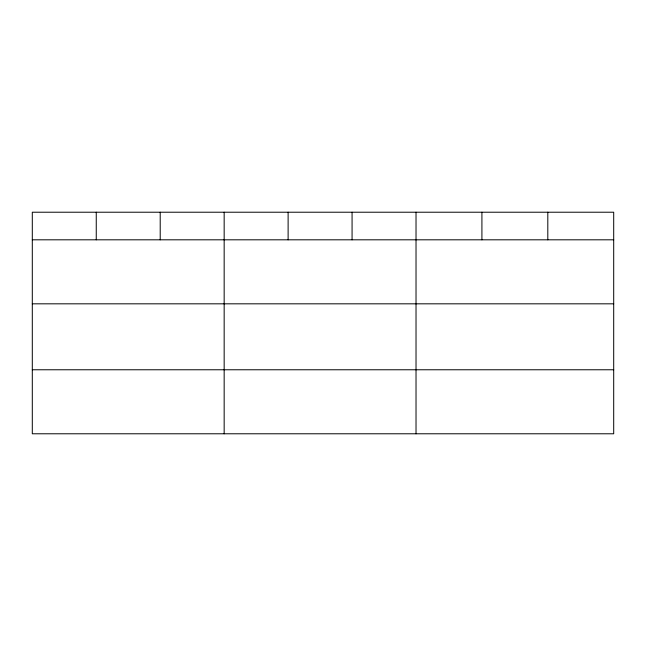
<?xml version="1.0" encoding="UTF-8"?>
<svg xmlns="http://www.w3.org/2000/svg" width="646" height="646" viewBox="0 0 646 646"><rect width="100%" height="100%" fill="white"/><g stroke="black" fill="none" stroke-linecap="round" stroke-linejoin="round"><path stroke-width="0.97" d="M613.7 303.822L613.7 212.219L32.3 212.219L32.3 433.781L613.7 433.781L613.7 303.822L32.3 303.822M32.3 239.811L613.7 239.811M32.3 369.77L613.7 369.77M547.808 212.219L547.808 239.811M481.916 212.219L481.916 239.811M416.024 212.219L416.024 433.781M352.07 212.219L352.07 239.811M288.116 212.219L288.116 239.811M224.162 212.219L224.162 433.781M160.208 212.219L160.208 239.811M96.254 212.219L96.254 239.811"/></g></svg>
